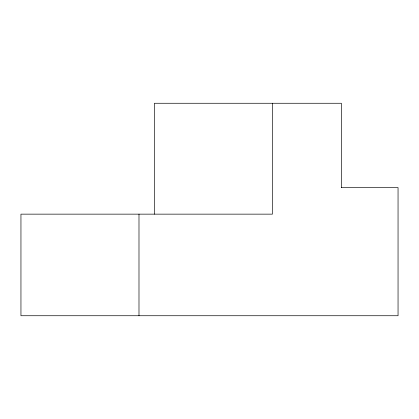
<?xml version="1.0" encoding="UTF-8"?>
<svg xmlns="http://www.w3.org/2000/svg" width="419" height="419" viewBox="0 0 419 419"><rect width="100%" height="100%" fill="white"/><g stroke="black" fill="none" stroke-linecap="round" stroke-linejoin="round"><path stroke-width="0.63" d="M341.312 187.592L398.05 187.592L398.05 315.732L20.95 315.732L20.95 214.146L272.423 214.146L272.423 103.268M341.391 187.592L341.391 103.268L154.386 103.268L154.386 214.146M138.988 214.146L138.988 315.732"/></g></svg>
